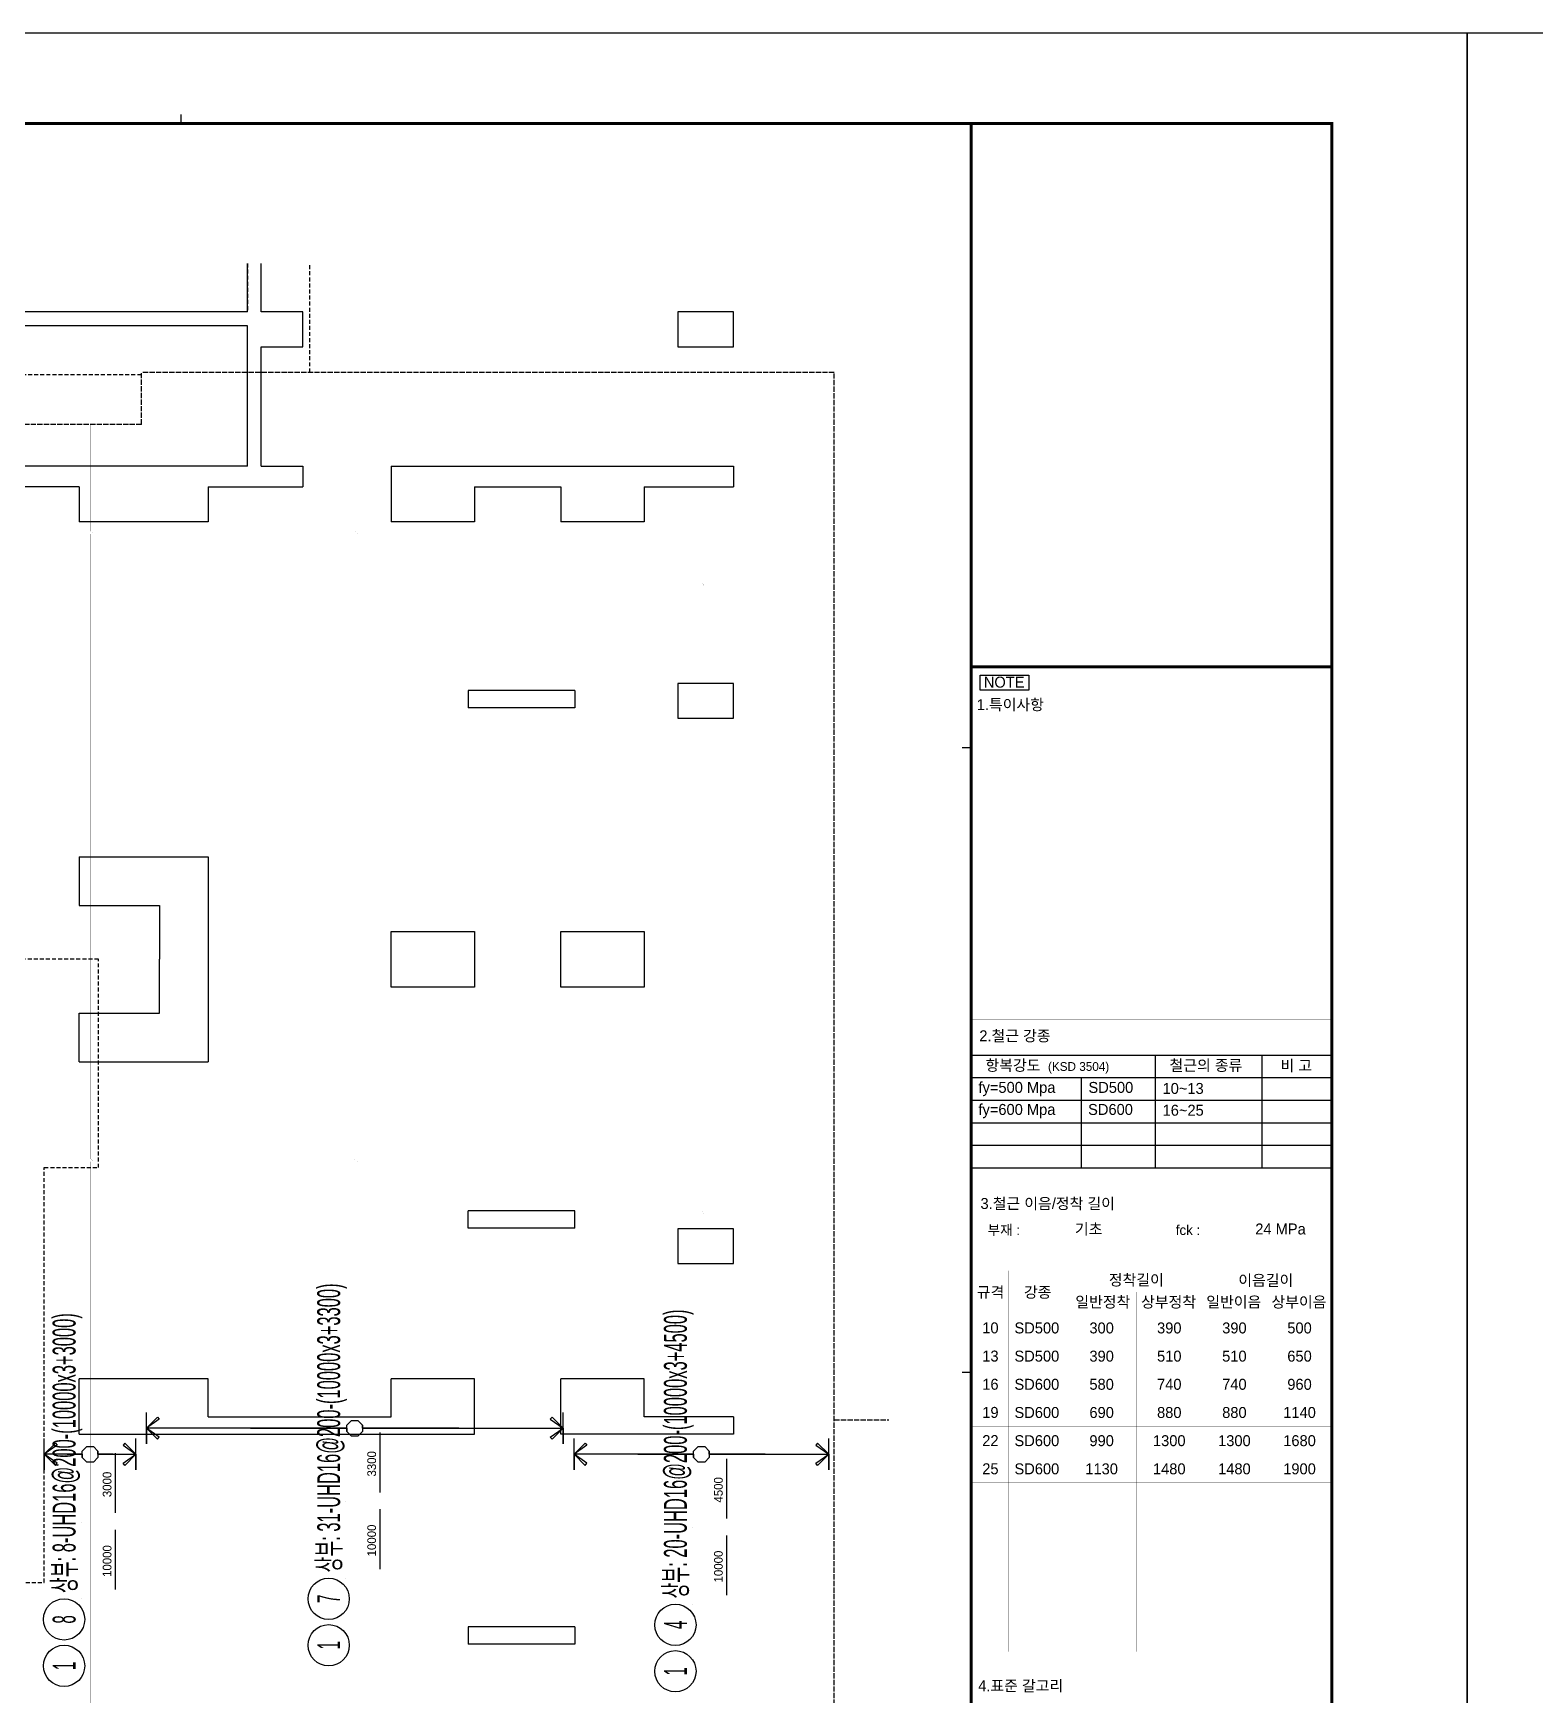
# Model space of a CAD drawing. Header units: millimetres. Extents: x 317501 to 814054, y -400799 to -14117.
# Drawn here: x 506973 to 528595, y -179191 to -155267 of the extents above; entities that cross this region are included whole.
import ezdxf
from ezdxf.enums import TextEntityAlignment as Align

# ---------------------------------------------------------------- set-up
doc = ezdxf.new("R2010")
doc.units = ezdxf.units.MM
doc.header["$LTSCALE"] = 38
doc.linetypes.add('HID', pattern=[2.5, 2, -0.5])
doc.linetypes.add('XS-기초$0$HID', pattern=[2.3, 1.5, -0.8])
for name, color, linetype in [('00', 7, 'Continuous'), ('DIM', 7, 'Continuous'), ('RP_TAG', 7, 'Continuous'), ('XDIM', 7, 'Continuous'), ('XREBAR', 1, 'Continuous'), ('XS-기초$0$기초꺽임', 4, 'XS-기초$0$HID'), ('XS-기초$0$기초연단', 3, 'Continuous')]:
    doc.layers.add(name, color=color, linetype=linetype)
doc.styles.add('RPWK1', font='Dotum.ttf', dxfattribs={"bigfont": 'whgtxt.shx'})
doc.styles.add('RPWK2', font='Dotum.ttf')
doc.styles.add('XRebarSheet', font='Hmkmrhd_0.ttf')

# ---------------------------------------------------------------- blocks, each defined once
blk = doc.blocks.new('dhs_sheet2e')
at = {"color": 7}
for p, q in [((55508.9, 57331.7), (55508.9, 57531.5)), ((73013.1, 43498.2), (72813.3, 43498.2)), ((73013.1, 36694), (81003.6, 36694)), ((77085.8, 36694), (77085.8, 34197)), ((79453.7, 36694), (79453.7, 34197)), ((73013.1, 36194.6), (81003.6, 36194.6)), ((75452.6, 36194.6), (75452.6, 34197)), ((73013.1, 35695.2), (81003.6, 35695.2)), ((73013.1, 35195.8), (81003.6, 35195.8)), ((73013.1, 34696.4), (81003.6, 34696.4)), ((73013.1, 34197), (81003.6, 34197)), ((73013.1, 29664.7), (72813.3, 29664.7))]:
    blk.add_line(p, q, dxfattribs=at)
for points in [[(84000, 0), (84000, 59329.4), (0, 59329.4), (0, 0)], [(73208.2, 45108.5), (74292.8, 45108.5), (74292.8, 44775), (73208.2, 44775)]]:
    blk.add_lwpolyline(points, close=True, dxfattribs=at)
at = {"color": 30, "const_width": 64.9}
blk.add_lwpolyline([(81003.6, 57331.7), (2996.4, 57331.7), (2996.4, 1997.6), (81003.6, 1997.6)], close=True, dxfattribs=at)
at = {"color": 30}
for points, const_width in [([(73013.1, 1997.6), (73013.1, 57331.7)], 64.9), ([(73013.1, 45291.6), (81003.6, 45291.6)], 64.9), ([(73013.1, 37482.7), (81003.6, 37482.7)], 1.25)]:
    blk.add_lwpolyline(points, dxfattribs=dict(at, const_width=const_width))
at = {"ltscale": 2, "const_width": 1.25}
for points in [[(73013.1, 36694), (73013.1, 34197)], [(81003.6, 36694), (81003.6, 34197)], [(73013.1, 33114.4), (73013.1, 32518)], [(81003.6, 32518), (81003.6, 33114.4)], [(73013.1, 31595.4), (73013.1, 23480)], [(81003.6, 23480), (81003.6, 31595.4)]]:
    blk.add_lwpolyline(points, dxfattribs=at)
at = {"color": 7, "const_width": 1.25}
for points in [[(73013.1, 33114.4), (81003.6, 33114.4)], [(75010.7, 32518), (75010.7, 33114.4)], [(77008.3, 33114.4), (77008.3, 32518)], [(79005.9, 32518), (79005.9, 33114.4)], [(73013.1, 32518), (81003.6, 32518)], [(73013.1, 31920), (81003.6, 31920)], [(73839.2, 31920), (73839.2, 23480)], [(75231.7, 31920), (75231.7, 23480)], [(78117.6, 31920), (78117.6, 23480)], [(75231.7, 31445.6), (81003.6, 31445.6)], [(76674.7, 31445.6), (76674.7, 23480)], [(79560.6, 31445.6), (79560.6, 23480)], [(73013.1, 30971.1), (81003.6, 30971.1)], [(73013.1, 30346.9), (81003.6, 30346.9)], [(73013.1, 29722.6), (81003.6, 29722.6)], [(73013.1, 29098.3), (81003.6, 29098.3)], [(73013.1, 28474.1), (81003.6, 28474.1)], [(73013.1, 27849.8), (81003.6, 27849.8)], [(73013.1, 27225.6), (81003.6, 27225.6)], [(73013.1, 26601.3), (81003.6, 26601.3)], [(73013.1, 25977.1), (81003.6, 25977.1)], [(73013.1, 25352.8), (81003.6, 25352.8)], [(73013.1, 24728.5), (81003.6, 24728.5)], [(73013.1, 24104.3), (81003.6, 24104.3)], [(73013.1, 23480), (81003.6, 23480)]]:
    blk.add_lwpolyline(points, dxfattribs=at)
at = {"color": 7, "ltscale": 2, "const_width": 1.25}
blk.add_lwpolyline([(77008.3, 32518), (77008.3, 33114.4)], dxfattribs=at)
at = {"color": 7, "style": 'XRebarSheet'}
for s, height, p in [('NOTE', 242.71, (73292, 44833.7)), ('1.특이사항', 242.71, (73135.9, 44335.3)), ('2.철근 강종', 242.71, (73193, 37000.1)), ('3.철근 이음/정착 길이', 242.711, (73219.2, 33284.8)), ('4.표준 갈고리', 242.71, (73168.2, 22602.8))]:
    blk.add_text(s, height=height, dxfattribs=at).set_placement(p)
at = {"color": 3, "style": 'XRebarSheet'}
for s, height, p in [('항복강도', 242.71, (73329, 36346.4)), ('(KSD 3504)', 194.17, (74714.3, 36344.3)), ('철근의 종류', 242.71, (77406.6, 36345.3)), ('비 고', 242.71, (79864.2, 36338.4)), ('부재 :', 220, (73378.9, 32707.9)), ('fck :', 220, (77546.2, 32707.9)), ('규격', 242.71, (73138.4, 31320.7)), ('강종', 242.71, (74182, 31320.7))]:
    blk.add_text(s, height=height, dxfattribs=at).set_placement(p)
blk = doc.blocks.new('szdhdte')
at = {"layer": 'DIM', "color": 5}
for p, q in [((14125, 19605), (14125, 20302)), ((14325, 19605), (14325, 20302)), ((14125, 19605), (5150, 19605)), ((14125, 19405), (10810, 19405)), ((14125, 17385), (14125, 19405)), ((14925, 19605), (14325, 19605)), ((14925, 19105), (14925, 19605)), ((20325, 19605), (20325, 19105)), ((21125, 19605), (20325, 19605)), ((21125, 19105), (21125, 19605)), ((14325, 17385), (14325, 19105)), ((14325, 19105), (14925, 19105)), ((20325, 19105), (21125, 19105)), ((14125, 17385), (5100, 17385)), ((14325, 17385), (14925, 17385)), ((14925, 17385), (14925, 17085)), ((16195, 17385), (16195, 16585)), ((16195, 17385), (21125, 17385)), ((21125, 17385), (21125, 17085)), ((11700, 17085), (5100, 17085)), ((11700, 17085), (11700, 16585)), ((13560, 17085), (13560, 16585)), ((13560, 17085), (14925, 17085)), ((17395, 17085), (18640, 17085)), ((17395, 17085), (17395, 16585)), ((18640, 17085), (18640, 16585)), ((19840, 17085), (19840, 16585)), ((19840, 17085), (21125, 17085)), ((13560, 16585), (11700, 16585)), ((17395, 16585), (16195, 16585)), ((19840, 16585), (18640, 16585)), ((18840, 14155), (17305, 14155)), ((17305, 14155), (17305, 13905)), ((18840, 14155), (18840, 13905)), ((20325, 14255), (20325, 13755)), ((21125, 14255), (20325, 14255)), ((21125, 13755), (21125, 14255)), ((18840, 13905), (17305, 13905)), ((20325, 13755), (21125, 13755)), ((11700, 11760), (11700, 11060)), ((11700, 11760), (13560, 11760)), ((13560, 11760), (13560, 8810)), ((11700, 11060), (12860, 11060)), ((12860, 11060), (12860, 10285)), ((16195, 9885), (16195, 10685)), ((16195, 10685), (17395, 10685)), ((17395, 10685), (17395, 9885)), ((18640, 9885), (18640, 10685)), ((18640, 10685), (19840, 10685)), ((19840, 10685), (19840, 9885)), ((12860, 9510), (12860, 10285)), ((17395, 9885), (16195, 9885)), ((19840, 9885), (18640, 9885)), ((11700, 8810), (11700, 9510)), ((11700, 9510), (12860, 9510)), ((11700, 8810), (13560, 8810)), ((18840, 6665), (17305, 6665)), ((17305, 6415), (17305, 6665)), ((18840, 6415), (18840, 6665)), ((18840, 6415), (17305, 6415)), ((20325, 6405), (20325, 5905)), ((21125, 6405), (20325, 6405)), ((21125, 5905), (21125, 6405)), ((20325, 5905), (21125, 5905)), ((13560, 4245), (11700, 4245)), ((11700, 3445), (11700, 4245)), ((13560, 3695), (13560, 4245)), ((16195, 3695), (16195, 4245)), ((17395, 4245), (16195, 4245)), ((17395, 3445), (17395, 4245)), ((18640, 3445), (18640, 4245)), ((19840, 4245), (18640, 4245)), ((19840, 3695), (19840, 4245)), ((13560, 3695), (16195, 3695)), ((21125, 3695), (19840, 3695)), ((21125, 3695), (21125, 3445)), ((11700, 3445), (17395, 3445)), ((21125, 3445), (18640, 3445)), ((18840, 675), (17305, 675)), ((17305, 675), (17305, 425)), ((18840, 675), (18840, 425)), ((18840, 425), (17305, 425))]:
    blk.add_line(p, q, dxfattribs=at)
at = {"layer": 'XS-기초$0$기초꺽임', "color": 6}
for points in [[(14125, 20302), (14125, 19605), (4150, 19605), (4150, 18705), (12600, 18705)], [(15025, 18735), (15025, 20302)]]:
    blk.add_lwpolyline(points, dxfattribs=at)
at = {"layer": 'XS-기초$0$기초꺽임', "color": 8}
blk.add_lwpolyline([(3800, 9160), (-550, 9160), (-550, 7860), (9900, 7860), (9900, 2960), (7600, 2960), (7600, 5460), (-550, 5460), (-550, 4160), (1300, 4160), (1300, 3760), (2800, 3760), (2800, 4160), (6300, 4160), (6300, 1310), (11200, 1310), (11200, 7285), (11980, 7285), (11980, 10285), (10480, 10285), (10480, 9510), (5700, 9510), (5700, 9760), (3800, 9760)], close=True, dxfattribs=at)
at = {"layer": 'XS-기초$0$기초연단', "color": 4, "linetype": 'HID'}
for p, q in [((22575, 18735), (12600, 18735)), ((12600, 17985), (12600, 18735)), ((22575, -12420), (22575, 18735)), ((12600, 17985), (4150, 17985))]:
    blk.add_line(p, q, dxfattribs=at)
blk.add_lwpolyline([(22575, 3655), (23362, 3655)], dxfattribs=at)
blk = doc.blocks.new('*U1154', base_point=(516219.9088, -177887.2959))
at = {"layer": 'RP_TAG', "color": 0, "linetype": 'Continuous', "ltscale": 100}
for centre in [(516219.909888, -178184.2959), (516219.912361, -178852.5459)]:
    blk.add_circle(centre, 297, dxfattribs=at)
at = {"layer": 'RP_TAG', "color": 0, "linetype": 'Continuous', "ltscale": 100, "style": 'RPWK1', "oblique": 359.9999999948, "width": 0.55}
blk.add_text('상부: 20-UHD16@200-(10000x3+4500)', height=330, rotation=90.000210454, dxfattribs=at).set_placement((516219.90847, -177804.7959), align=Align.MIDDLE_LEFT)
at = {"layer": 'RP_TAG', "color": 0, "linetype": 'Continuous', "ltscale": 100, "style": 'RPWK1', "oblique": 0.0000000017, "width": 0.5}
for s, p in [('4', (516219.909888, -178184.2959)), ('1', (516219.912361, -178852.5459))]:
    blk.add_text(s, height=330, rotation=90.0002104619, dxfattribs=at).set_placement(p, align=Align.MIDDLE_CENTER)
blk = doc.blocks.new('*U1160', base_point=(511227.4088, -177512.2959))
at = {"layer": 'RP_TAG', "color": 0, "linetype": 'Continuous', "ltscale": 100}
for centre in [(511227.409888, -177809.2959), (511227.412361, -178477.5459)]:
    blk.add_circle(centre, 297, dxfattribs=at)
at = {"layer": 'RP_TAG', "color": 0, "linetype": 'Continuous', "ltscale": 100, "style": 'RPWK1', "width": 0.55}
blk.add_text('상부: 31-UHD16@200-(10000x3+3300)', height=330, rotation=90.0002104601, dxfattribs=at).set_placement((511227.40847, -177429.7959), align=Align.MIDDLE_LEFT)
at = {"layer": 'RP_TAG', "color": 0, "linetype": 'Continuous', "ltscale": 100, "style": 'RPWK1', "oblique": 0.0000000017, "width": 0.5}
for s, p in [('7', (511227.409888, -177809.2959)), ('1', (511227.412361, -178477.5459))]:
    blk.add_text(s, height=330, rotation=90.0002104619, dxfattribs=at).set_placement(p, align=Align.MIDDLE_CENTER)
blk = doc.blocks.new('*U1161', base_point=(507417.4088, -177808.7245))
at = {"layer": 'RP_TAG', "color": 0, "linetype": 'Continuous', "ltscale": 100}
for centre in [(507417.409888, -178105.7245), (507417.412361, -178773.9745)]:
    blk.add_circle(centre, 297, dxfattribs=at)
at = {"layer": 'RP_TAG', "color": 0, "linetype": 'Continuous', "ltscale": 100, "style": 'RPWK1', "width": 0.55}
blk.add_text('상부: 8-UHD16@200-(10000x3+3000)', height=330, rotation=90.0002104601, dxfattribs=at).set_placement((507417.40847, -177726.2245), align=Align.MIDDLE_LEFT)
at = {"layer": 'RP_TAG', "color": 0, "linetype": 'Continuous', "ltscale": 100, "style": 'RPWK1', "width": 0.5}
for s, rotation, oblique, p in [('8', 90.0002104619, 0.0000000017, (507417.409888, -178105.7245)), ('1', 90.0002104552, 359.9999999951, (507417.412361, -178773.9745))]:
    blk.add_text(s, height=330, rotation=rotation, dxfattribs=dict(at, oblique=oblique)).set_placement(p, align=Align.MIDDLE_CENTER)

msp = doc.modelspace()

# ---------------------------------------------------------------- linework, layer by layer
at = {"layer": 'RP_TAG', "color": 250, "linetype": 'Continuous', "ltscale": 100}
for p, q in [((511474.9, -176408.3), (511474.9, -176408.3)), ((507664.9, -176704.8), (507664.9, -176704.8)), ((516467.4, -176783.3), (516467.4, -176783.3)), ((511474.9, -177512.3), (511474.9, -177512.3)), ((507664.9, -177808.7), (507664.9, -177808.7)), ((516467.4, -177887.3), (516467.4, -177887.3))]:
    msp.add_line(p, q, dxfattribs=at)
at = {"layer": 'RP_TAG', "color": 1, "linetype": 'Continuous', "ltscale": 100}
for points in [[(511969.9, -176276.3), (511969.9, -175416.6)], [(508159.9, -176572.8), (508159.9, -175713)], [(516962.4, -176651.3), (516962.4, -175791.6)], [(511969.9, -177380.3), (511969.9, -176520.5)], [(508159.9, -177676.7), (508159.9, -176817)], [(516962.4, -177755.3), (516962.4, -176895.5)]]:
    msp.add_lwpolyline(points, dxfattribs=at)
at = {"layer": 'XDIM', "color": 4, "linetype": 'Continuous', "elevation": -1.5}
for points in [[(510102.4, -175353.2), (511489.9, -175353.2), (511489.9, -175399.8), (511489.9, -175306.6), (511555.8, -175240.7), (511649, -175240.7), (511714.9, -175306.6), (511714.9, -175399.8), (511649, -175465.7), (511555.8, -175465.7), (511489.9, -175399.8), (511489.9, -175353.2), (510102.4, -175353.2), (510102.4, -175353.2), (508602.4, -175353.2), (508761.5, -175194.1), (508786.7, -175224.2), (508602.4, -175353.2), (508761.5, -175512.3), (508786.7, -175482.3), (508602.4, -175353.2), (508602.4, -175578.2), (508602.4, -175128.2)], [(513102.4, -175353.2), (511714.9, -175353.2), (511714.9, -175306.6), (511714.9, -175399.8), (511649, -175465.7), (511555.8, -175465.7), (511489.9, -175399.8), (511489.9, -175306.6), (511555.8, -175240.7), (511649, -175240.7), (511714.9, -175306.6), (511714.9, -175353.2), (513102.4, -175353.2), (513102.4, -175353.2), (514602.4, -175353.2), (514443.3, -175512.3), (514418.1, -175482.3), (514602.4, -175353.2), (514443.3, -175194.1), (514418.1, -175224.2), (514602.4, -175353.2), (514602.4, -175578.2), (514602.4, -175128.2)], [(507462.4, -175728.2), (507679.9, -175728.2), (507679.9, -175774.8), (507679.9, -175681.6), (507745.8, -175615.7), (507839, -175615.7), (507904.9, -175681.6), (507904.9, -175774.8), (507839, -175840.7), (507745.8, -175840.7), (507679.9, -175774.8), (507679.9, -175728.2), (507462.4, -175728.2), (507462.4, -175728.2), (507132.4, -175728.2), (507291.5, -175569.1), (507316.7, -175599.2), (507132.4, -175728.2), (507291.5, -175887.3), (507316.7, -175857.3), (507132.4, -175728.2), (507132.4, -175953.2), (507132.4, -175503.2)], [(508122.4, -175728.2), (507904.9, -175728.2), (507904.9, -175681.6), (507904.9, -175774.8), (507839, -175840.7), (507745.8, -175840.7), (507679.9, -175774.8), (507679.9, -175681.6), (507745.8, -175615.7), (507839, -175615.7), (507904.9, -175681.6), (507904.9, -175728.2), (508122.4, -175728.2), (508122.4, -175728.2), (508452.4, -175728.2), (508293.3, -175887.3), (508268.1, -175857.3), (508452.4, -175728.2), (508293.3, -175569.1), (508268.1, -175599.2), (508452.4, -175728.2), (508452.4, -175953.2), (508452.4, -175503.2)], [(515678.7, -175728.2), (516482.4, -175728.2), (516482.4, -175774.8), (516482.4, -175681.6), (516548.3, -175615.7), (516641.5, -175615.7), (516707.4, -175681.6), (516707.4, -175774.8), (516641.5, -175840.7), (516548.3, -175840.7), (516482.4, -175774.8), (516482.4, -175728.2), (515678.7, -175728.2), (515678.7, -175728.2), (514762.4, -175728.2), (514921.5, -175569.1), (514946.7, -175599.2), (514762.4, -175728.2), (514921.5, -175887.3), (514946.7, -175857.3), (514762.4, -175728.2), (514762.4, -175953.2), (514762.4, -175503.2)], [(517511.2, -175728.2), (516707.4, -175728.2), (516707.4, -175681.6), (516707.4, -175774.8), (516641.5, -175840.7), (516548.3, -175840.7), (516482.4, -175774.8), (516482.4, -175681.6), (516548.3, -175615.7), (516641.5, -175615.7), (516707.4, -175681.6), (516707.4, -175728.2), (517511.2, -175728.2), (517511.2, -175728.2), (518427.4, -175728.2), (518268.3, -175887.3), (518243.1, -175857.3), (518427.4, -175728.2), (518268.3, -175569.1), (518243.1, -175599.2), (518427.4, -175728.2), (518427.4, -175953.2), (518427.4, -175503.2)]]:
    msp.add_lwpolyline(points, dxfattribs=at)
at = {"layer": 'XREBAR', "color": 171, "linetype": 'Continuous', "const_width": 1}
for points in [[(511639.9, -163450.7), (511639.9, -163450.7), (511639.9, -162475.7), (511634.9, -162457), (511621.2, -162443.2), (511602.4, -162438.2), (511602.4, -160150.7), (511602.4, -160150.7)], [(516632.4, -164450.7), (516632.4, -164450.7), (516632.4, -163225.7), (516627.4, -163207), (516613.7, -163193.2), (516594.9, -163188.2), (516594.9, -160150.7), (516594.9, -160150.7)], [(507829.9, -163600.7), (507829.9, -163600.7), (507829.9, -162475.7), (507824.9, -162457), (507811.2, -162443.2), (507792.4, -162438.2), (507792.4, -160900.7), (507792.4, -160900.7)], [(507829.9, -172475.7), (507829.9, -172475.7), (507829.9, -171515.7), (507824.9, -171497), (507811.2, -171483.2), (507792.4, -171478.2), (507792.4, -162475.7), (507792.4, -162475.7)], [(511639.9, -172475.7), (511639.9, -172475.7), (511639.9, -171515.7), (511634.9, -171497), (511621.2, -171483.2), (511602.4, -171478.2), (511602.4, -162475.7), (511602.4, -162475.7)], [(516632.4, -173225.7), (516632.4, -173225.7), (516632.4, -172265.7), (516627.4, -172247), (516613.7, -172233.2), (516594.9, -172228.2), (516594.9, -163225.7), (516594.9, -163225.7)], [(507829.9, -181515.7), (507829.9, -181515.7), (507829.9, -180555.7), (507824.9, -180537), (507811.2, -180523.2), (507792.4, -180518.2), (507792.4, -171515.7), (507792.4, -171515.7)], [(511639.9, -181515.7), (511639.9, -181515.7), (511639.9, -180555.7), (511634.9, -180537), (511621.2, -180523.2), (511602.4, -180518.2), (511602.4, -171515.7), (511602.4, -171515.7)], [(516632.4, -182265.7), (516632.4, -182265.7), (516632.4, -181305.7), (516627.4, -181287), (516613.7, -181273.2), (516594.9, -181268.2), (516594.9, -172265.7), (516594.9, -172265.7)]]:
    msp.add_lwpolyline(points, dxfattribs=at)

# ---------------------------------------------------------------- block references
at = {"color": 255, "xscale": 0.6499999991059565, "yscale": 0.6499999991059565, "zscale": 0.6499999991059565}
for p in [(473020.9, -193831.4), (527620.9, -193831.4)]:
    msp.add_blockref('dhs_sheet2e', p, dxfattribs=at)
at = {"layer": '00'}
msp.add_blockref('szdhdte', (495932.4, -178885.7), dxfattribs=at)
at = {"layer": 'RP_TAG', "color": 171, "linetype": 'Continuous', "ltscale": 4.80703e-312}
for name, p in [('*U1160', (511227.4, -177512.3)), ('*U1154', (516219.9, -177887.3)), ('*U1161', (507417.4, -177808.7))]:
    msp.add_blockref(name, p, dxfattribs=at)

# ---------------------------------------------------------------- texts
at = {"color": 3, "style": 'XRebarSheet'}
for s, p in [('fy=500 Mpa', (520584.3, -170524.5)), ('SD500', (522167.9, -170524.7)), ('10~13', (523234.8, -170539.6)), ('fy=600 Mpa', (520583.6, -170841.9)), ('SD600', (522162.8, -170841.9)), ('16~25', (523235.4, -170853)), ('기초', (521973.2, -172562.9)), ('24 MPa', (524570.1, -172562.9))]:
    msp.add_text(s, height=157.76, dxfattribs=at).set_placement(p)
for s, p in [('정착길이', (522857.1, -173218.1)), ('이음길이', (524722, -173224)), ('일반정착', (522374.9, -173535.6)), ('상부정착', (523321.7, -173535.6)), ('일반이음', (524260.3, -173535.6)), ('상부이음', (525199, -173535.6)), ('10', (520756.2, -173908)), ('SD500', (521424.8, -173909)), ('300', (522357.7, -173909)), ('390', (523331.6, -173909)), ('390', (524269.5, -173909)), ('500', (525207.4, -173909)), ('13', (520756.2, -174313.8)), ('SD500', (521424.8, -174314.8)), ('390', (522357.7, -174314.8)), ('510', (523331.6, -174314.8)), ('510', (524269.5, -174314.8)), ('650', (525207.4, -174314.8)), ('16', (520756.2, -174719.5)), ('SD600', (521424.8, -174720.5)), ('580', (522357.7, -174720.5)), ('740', (523331.6, -174720.5)), ('740', (524269.5, -174720.5)), ('960', (525207.4, -174720.5)), ('19', (520756.2, -175125.3)), ('SD600', (521424.8, -175126.3)), ('690', (522357.7, -175126.3)), ('880', (523331.6, -175126.3)), ('880', (524269.5, -175126.3)), ('1140', (525207.4, -175126.3)), ('22', (520756.2, -175531.1)), ('SD600', (521424.8, -175532.1)), ('990', (522357.7, -175532.1)), ('1300', (523331.6, -175532.1)), ('1300', (524269.5, -175532.1)), ('1680', (525207.4, -175532.1)), ('25', (520756.2, -175936.8)), ('SD600', (521424.8, -175937.8)), ('1130', (522357.7, -175937.8)), ('1480', (523331.6, -175937.8)), ('1480', (524269.5, -175937.8)), ('1900', (525207.4, -175937.8))]:
    msp.add_text(s, height=157.76, dxfattribs=at).set_placement(p, align=Align.MIDDLE_CENTER)
at = {"layer": 'RP_TAG', "color": 2, "linetype": 'Continuous', "ltscale": 100, "style": 'RPWK2'}
for s, p in [('3300', (511946.8, -175865.3)), ('3000', (508136.8, -176161.8)), ('4500', (516939.3, -176240.3)), ('10000', (511946.8, -176969.3)), ('10000', (508136.8, -177265.7)), ('10000', (516939.3, -177344.3))]:
    msp.add_text(s, height=125.77, rotation=90.00021, dxfattribs=at).set_placement(p, align=Align.BOTTOM_CENTER)

doc.saveas('drawing.dxf')
